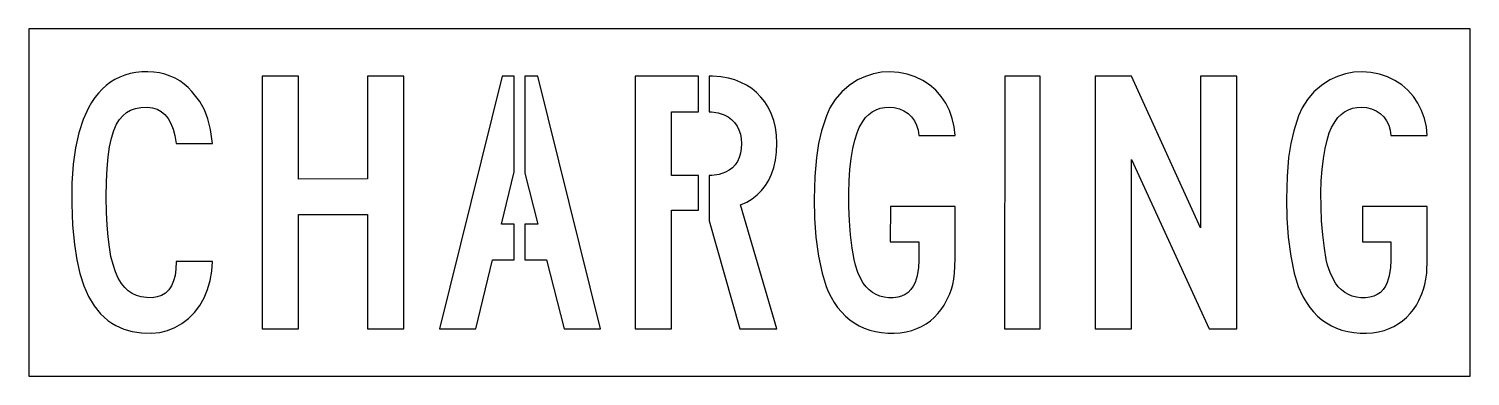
# Model space of a CAD drawing. Header units: inches. Extents: x 0 to 68.5, y 0 to 16.5.
import ezdxf

# ---------------------------------------------------------------- set-up
doc = ezdxf.new("R2010")
doc.units = ezdxf.units.IN
doc.layers.add('CUT', color=1, linetype='CONTINUOUS')
doc.layers.add('SHEET', color=8, linetype='CONTINUOUS')

msp = doc.modelspace()

# ---------------------------------------------------------------- linework, layer by layer
at = {"layer": 'CUT'}
for points in [[(2.04, 8.19), (2.078, 7.173), (2.164, 6.252), (2.278, 5.527), (2.428, 4.877), (2.616, 4.295), (2.842, 3.782), (3.107, 3.336), (3.41, 2.96), (3.751, 2.648), (3.937, 2.517), (4.136, 2.4), (4.51, 2.235), (4.917, 2.121), (5.361, 2.055), (5.834, 2.04), (6.22, 2.078), (6.591, 2.168), (6.945, 2.308), (7.277, 2.496), (7.591, 2.737), (7.875, 3.026), (8.121, 3.354), (8.33, 3.72), (8.498, 4.117), (8.621, 4.541), (8.7, 4.988), (8.733, 5.45), (7.01, 5.45), (6.991, 5.087), (6.948, 4.789), (6.877, 4.523), (6.776, 4.294), (6.648, 4.103), (6.49, 3.95), (6.307, 3.838), (6.092, 3.763), (5.861, 3.728), (5.594, 3.729), (5.343, 3.763), (5.114, 3.829), (4.91, 3.925), (4.725, 4.05), (4.557, 4.208), (4.407, 4.395), (4.253, 4.651), (4.118, 4.951), (4.002, 5.297), (3.905, 5.688), (3.827, 6.128), (3.764, 6.622), (3.72, 7.167), (3.692, 7.771), (3.68, 8.509), (3.689, 9.243), (3.718, 9.869), (3.766, 10.415), (3.834, 10.892), (3.924, 11.309), (4.036, 11.669), (4.171, 11.97), (4.307, 12.191), (4.463, 12.374), (4.64, 12.522), (4.838, 12.635), (5.066, 12.716), (5.324, 12.763), (5.62, 12.776), (5.872, 12.748), (6.095, 12.68), (6.292, 12.572), (6.466, 12.424), (6.617, 12.235), (6.745, 12.008), (6.854, 11.735), (6.938, 11.429), (7.009, 11.05), (8.733, 11.05), (8.636, 11.721), (8.515, 12.229), (8.35, 12.651), (8.121, 13.043), (7.749, 13.53), (7.576, 13.71), (7.386, 13.873), (7.174, 14.023), (6.95, 14.152), (6.714, 14.258), (6.463, 14.344), (6.203, 14.406), (5.937, 14.444), (5.663, 14.46), (5.372, 14.452), (5.091, 14.423), (4.822, 14.372), (4.565, 14.3), (4.321, 14.206), (4.094, 14.094), (3.879, 13.962), (3.676, 13.81), (3.484, 13.638), (3.304, 13.446), (3.136, 13.235), (2.98, 13.004), (2.836, 12.753), (2.584, 12.198), (2.378, 11.562), (2.221, 10.851), (2.112, 10.069), (2.05, 9.174)], [(37.323, 8.414), (37.34, 7.506), (37.409, 6.596), (37.531, 5.696), (37.697, 4.898), (37.89, 4.263), (37.994, 4.016), (38.125, 3.754), (38.274, 3.503), (38.438, 3.268), (38.617, 3.053), (38.808, 2.858), (39.013, 2.683), (39.231, 2.529), (39.461, 2.396), (39.701, 2.285), (39.964, 2.19), (40.24, 2.119), (40.529, 2.07), (40.831, 2.043), (41.131, 2.04), (41.418, 2.061), (41.698, 2.107), (41.966, 2.176), (42.203, 2.261), (42.431, 2.366), (42.643, 2.489), (42.845, 2.633), (43.033, 2.794), (43.206, 2.974), (43.363, 3.17), (43.502, 3.379), (43.619, 3.592), (43.766, 3.908), (43.846, 4.125), (43.909, 4.352), (43.958, 4.607), (43.992, 4.89), (44.018, 5.576), (44.017, 8.061), (40.946, 8.061), (40.943, 6.377), (42.292, 6.374), (42.291, 5.495), (42.274, 5.158), (42.216, 4.77), (42.117, 4.448), (42.029, 4.268), (41.92, 4.11), (41.792, 3.981), (41.645, 3.878), (41.478, 3.801), (41.292, 3.751), (41.085, 3.726), (40.859, 3.728), (40.649, 3.754), (40.452, 3.805), (40.268, 3.88), (40.097, 3.979), (39.939, 4.101), (39.792, 4.249), (39.659, 4.421), (39.539, 4.617), (39.398, 4.921), (39.283, 5.267), (39.217, 5.537), (39.129, 6.086), (39.053, 6.719), (39, 7.376), (38.971, 8.048), (38.966, 8.708), (38.984, 9.272), (39.024, 9.818), (39.084, 10.336), (39.164, 10.812), (39.257, 11.217), (39.364, 11.561), (39.469, 11.81), (39.634, 12.104), (39.77, 12.285), (39.92, 12.437), (40.085, 12.561), (40.268, 12.659), (40.465, 12.727), (40.675, 12.766), (40.902, 12.776), (41.13, 12.756), (41.373, 12.699), (41.591, 12.607), (41.786, 12.481), (41.951, 12.323), (42.087, 12.137), (42.19, 11.925), (42.258, 11.693), (42.294, 11.429), (44.018, 11.429), (43.975, 11.843), (43.886, 12.239), (43.752, 12.618), (43.575, 12.969), (43.357, 13.292), (43.099, 13.585), (42.806, 13.84), (42.484, 14.053), (42.125, 14.227), (41.744, 14.354), (41.343, 14.432), (40.926, 14.46), (40.527, 14.437), (40.138, 14.365), (39.757, 14.243), (39.39, 14.072), (38.992, 13.816), (38.634, 13.504), (38.327, 13.147), (38.075, 12.748), (37.902, 12.361), (37.675, 11.661), (37.534, 11.054), (37.431, 10.394), (37.353, 9.488)], [(59.765, 8.414), (59.782, 7.506), (59.851, 6.596), (59.973, 5.696), (60.138, 4.898), (60.332, 4.263), (60.436, 4.016), (60.567, 3.754), (60.716, 3.503), (60.88, 3.268), (61.058, 3.053), (61.25, 2.858), (61.455, 2.683), (61.673, 2.529), (61.903, 2.396), (62.143, 2.285), (62.406, 2.19), (62.682, 2.119), (62.971, 2.07), (63.273, 2.043), (63.573, 2.04), (63.86, 2.061), (64.14, 2.107), (64.408, 2.176), (64.645, 2.261), (64.873, 2.366), (65.085, 2.489), (65.287, 2.633), (65.475, 2.794), (65.648, 2.974), (65.805, 3.17), (65.944, 3.379), (66.061, 3.592), (66.208, 3.908), (66.288, 4.125), (66.351, 4.352), (66.4, 4.607), (66.434, 4.89), (66.46, 5.576), (66.458, 8.061), (63.388, 8.061), (63.385, 6.377), (64.733, 6.374), (64.733, 5.495), (64.716, 5.158), (64.658, 4.77), (64.559, 4.448), (64.471, 4.268), (64.362, 4.11), (64.234, 3.981), (64.087, 3.878), (63.92, 3.801), (63.734, 3.751), (63.527, 3.726), (63.301, 3.728), (63.091, 3.754), (62.894, 3.805), (62.71, 3.88), (62.539, 3.979), (62.381, 4.101), (62.234, 4.249), (62.101, 4.421), (61.981, 4.617), (61.84, 4.921), (61.725, 5.267), (61.659, 5.537), (61.571, 6.086), (61.495, 6.719), (61.442, 7.376), (61.413, 8.048), (61.408, 8.708), (61.426, 9.272), (61.466, 9.818), (61.526, 10.336), (61.606, 10.812), (61.698, 11.217), (61.805, 11.561), (61.911, 11.81), (62.076, 12.104), (62.212, 12.285), (62.362, 12.437), (62.527, 12.561), (62.71, 12.659), (62.907, 12.727), (63.117, 12.766), (63.344, 12.776), (63.572, 12.756), (63.815, 12.699), (64.033, 12.607), (64.228, 12.481), (64.393, 12.323), (64.529, 12.137), (64.632, 11.925), (64.7, 11.693), (64.736, 11.429), (66.46, 11.429), (66.417, 11.843), (66.328, 12.239), (66.194, 12.618), (66.017, 12.969), (65.799, 13.292), (65.541, 13.585), (65.248, 13.84), (64.925, 14.053), (64.567, 14.227), (64.186, 14.354), (63.785, 14.432), (63.368, 14.46), (62.969, 14.437), (62.579, 14.365), (62.199, 14.243), (61.832, 14.072), (61.434, 13.816), (61.076, 13.504), (60.769, 13.147), (60.517, 12.748), (60.344, 12.361), (60.116, 11.661), (59.976, 11.054), (59.873, 10.394), (59.795, 9.488)], [(11.091, 2.251), (12.818, 2.251), (12.818, 7.68), (16.098, 7.681), (16.102, 2.252), (17.828, 2.25), (17.828, 14.248), (16.102, 14.25), (16.102, 9.368), (12.821, 9.366), (12.818, 14.249), (11.091, 14.249)], [(19.513, 2.251), (21.239, 2.251), (22.038, 5.533), (23.066, 5.533), (23.066, 7.22), (22.46, 7.22), (23.066, 9.701), (23.066, 14.25), (22.503, 14.25)], [(23.566, 5.534), (24.606, 5.534), (25.449, 2.252), (27.172, 2.25), (24.186, 14.25), (23.566, 14.25), (23.566, 9.641), (24.185, 7.222), (23.566, 7.221)], [(28.818, 2.252), (30.544, 2.25), (30.544, 7.89), (31.83, 7.892), (31.83, 9.538), (30.544, 9.537), (30.546, 12.565), (31.83, 12.563), (31.83, 14.249), (28.818, 14.25)], [(32.33, 7.374), (33.785, 2.25), (35.551, 2.25), (33.829, 8.144), (34.119, 8.272), (34.378, 8.425), (34.615, 8.607), (34.825, 8.815), (35.011, 9.052), (35.171, 9.313), (35.303, 9.599), (35.408, 9.911), (35.489, 10.267), (35.538, 10.647), (35.555, 11.064), (35.536, 11.448), (35.485, 11.808), (35.4, 12.153), (35.285, 12.474), (35.137, 12.777), (34.977, 13.029), (34.795, 13.26), (34.587, 13.472), (34.36, 13.658), (34.112, 13.82), (33.845, 13.957), (33.558, 14.07), (33.258, 14.155), (32.881, 14.221), (32.486, 14.249), (32.33, 14.249), (32.33, 12.562), (32.437, 12.561), (32.759, 12.515), (33.052, 12.415), (33.233, 12.317), (33.397, 12.193), (33.539, 12.046), (33.656, 11.882), (33.749, 11.697), (33.815, 11.498), (33.856, 11.282), (33.87, 11.055), (33.858, 10.816), (33.823, 10.592), (33.762, 10.388), (33.679, 10.204), (33.571, 10.042), (33.44, 9.901), (33.287, 9.782), (33.114, 9.688), (32.814, 9.587), (32.465, 9.539), (32.33, 9.539)], [(46.376, 2.253), (48.059, 2.25), (48.059, 14.249), (46.378, 14.25)], [(50.67, 2.251), (52.397, 2.251), (52.397, 10.291), (56.102, 2.25), (57.407, 2.25), (57.407, 14.248), (55.681, 14.25), (55.68, 7.051), (52.397, 14.249), (50.67, 14.249)]]:
    msp.add_lwpolyline(points, close=True, dxfattribs=at)
at = {"layer": 'SHEET'}
msp.add_lwpolyline([(0, 0), (68.5, 0), (68.5, 16.5), (0, 16.5)], close=True, dxfattribs=at)

doc.saveas('drawing.dxf')
